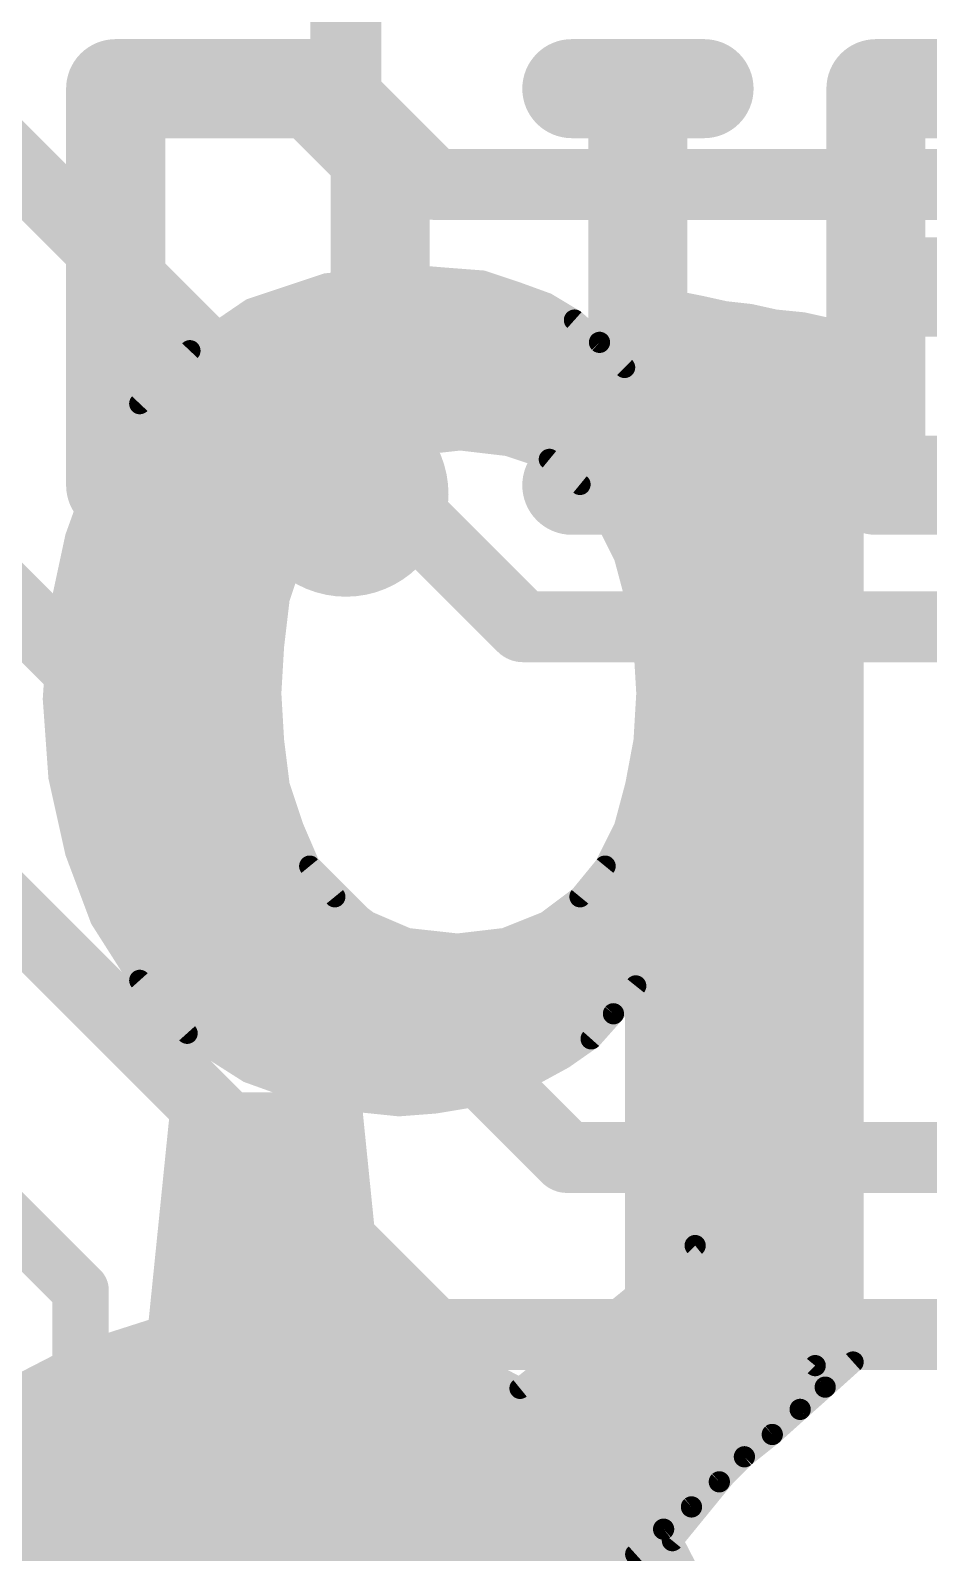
# Model space of a CAD drawing. Extents: x -11.6 to 46, y -5.8 to 74.7.
# Drawn here: x 24.27 to 27.49, y 44.3 to 49.77 of the extents above; entities that cross this region are included whole.
import ezdxf

# ---------------------------------------------------------------- set-up
doc = ezdxf.new("R2010")
doc.units = 0
for name, color, linetype in [('1', 12, 'CONTINUOUS'), ('16', 132, 'CONTINUOUS'), ('18', 110, 'CONTINUOUS'), ('21', 41, 'CONTINUOUS'), ('22', 40, 'CONTINUOUS')]:
    doc.layers.add(name, color=color, linetype=linetype)

# ---------------------------------------------------------------- blocks, each defined once
blk = doc.blocks.new('ROUNDV')
at = {"const_width": 0.5}
blk.add_lwpolyline([(0, -0.25, 1), (0, 0.25, 1), (0, -0.25)], format="xyb", dxfattribs=at)

msp = doc.modelspace()

# ---------------------------------------------------------------- linework, layer by layer
at = {"layer": '1'}
for points, const_width in [([(23.1775, 50.3238), (25.4, 48.1013)], 0.254), ([(22.86, 49.0538), (26.1938, 45.72)], 0.254), ([(22.3838, 48.4188), (25.7175, 45.085)], 0.254), ([(24.4475, 45.2438), (22.3838, 47.3075)], 0.2032), ([(26.1938, 45.72), (35.56, 45.72)], 0.254), ([(24.4475, 40.4813), (24.4475, 45.2438)], 0.2032), ([(25.7175, 45.085), (32.385, 45.085)], 0.254)]:
    msp.add_lwpolyline(points, dxfattribs=dict(at, const_width=const_width))
for points, const_width in [([(25.3551, 48.0563, 1), (25.4449, 48.1462)], 0.127), ([(26.1938, 45.7835, 1), (26.1938, 45.6565)], 0.127), ([(26.1488, 45.6751, 1), (26.2387, 45.7649)], 0.127), ([(24.4983, 45.2438, 1), (24.3967, 45.2438)], 0.1016), ([(24.4116, 45.2078, 1), (24.4834, 45.2797)], 0.1016), ([(25.7175, 45.1485, 1), (25.7175, 45.0215)], 0.127), ([(25.6726, 45.0401, 1), (25.7624, 45.1299)], 0.127)]:
    msp.add_lwpolyline(points, format="xyb", dxfattribs=dict(at, const_width=const_width))
at = {"layer": '16', "const_width": 0.254}
for points in [[(25.4, 50.6412), (25.4, 49.53)], [(25.4, 49.53), (25.7175, 49.2125)], [(25.7175, 49.2125), (28.7338, 49.2125)], [(25.4, 48.1013), (25.5587, 48.1013)], [(25.5587, 48.1013), (26.035, 47.625)], [(26.035, 47.625), (36.195, 47.625)]]:
    msp.add_lwpolyline(points, dxfattribs=at)
at = {"layer": '16', "const_width": 0.127}
for points in [[(25.4449, 49.5749, 1), (25.3551, 49.4851)], [(25.3365, 49.53, 1), (25.4635, 49.53)], [(25.7175, 49.276, 1), (25.7175, 49.149)], [(25.6726, 49.1676, 1), (25.7624, 49.2574)], [(25.4, 48.1647, 1), (25.4, 48.0378)], [(25.6037, 48.1462, 1), (25.5138, 48.0563)], [(25.5587, 48.0378, 1), (25.5587, 48.1647)], [(26.035, 47.6885, 1), (26.035, 47.5615)], [(25.9901, 47.5801, 1), (26.0799, 47.6699)]]:
    msp.add_lwpolyline(points, format="xyb", dxfattribs=at)
at = {"layer": '21'}
for points, const_width in [([(24.5737, 49.5566), (24.5737, 48.133)], 0.3556), ([(25.2855, 49.5566), (24.5737, 49.5566)], 0.3556), ([(25.5228, 49.3193), (25.2855, 49.5566)], 0.3556), ([(26.2109, 49.5566), (26.6854, 49.5566)], 0.3556), ([(26.4482, 48.133), (26.4482, 49.5566)], 0.3556), ([(28.2514, 49.5566), (27.3023, 49.5566)], 0.3556), ([(27.3023, 49.5566), (27.3023, 48.133)], 0.3556), ([(25.5228, 48.3703), (25.5228, 49.3193)], 0.3556), ([(27.3023, 48.8448), (27.7769, 48.8448)], 0.3556), ([(25.2855, 48.133), (25.5228, 48.3703)], 0.3556), ([(24.5737, 48.133), (25.2855, 48.133)], 0.3556), ([(26.2109, 48.133), (26.6854, 48.133)], 0.3556), ([(27.3023, 48.133), (28.2514, 48.133)], 0.3556), ([(24.8096, 45.9154), (24.7277, 45.1087)], 0.0762), ([(25.419, 45.9154), (24.8096, 45.9154)], 0.0762), ([(25.5008, 45.1087), (25.419, 45.9154)], 0.0762), ([(24.8052, 45.8724), (25.4233, 45.8724)], 0.0762), ([(24.7975, 45.7962), (25.4311, 45.7962)], 0.0762), ([(24.7897, 45.72), (25.4388, 45.72)], 0.0762), ([(24.782, 45.6438), (25.4465, 45.6438)], 0.0762), ([(24.7742, 45.5676), (25.4543, 45.5676)], 0.0762), ([(24.7665, 45.4914), (25.462, 45.4914)], 0.0762), ([(24.7588, 45.4152), (25.4697, 45.4152)], 0.0762), ([(26.6535, 45.404), (26.0251, 44.8916)], 0.0762), ([(27.0843, 44.9732), (26.6535, 45.404)], 0.0762), ([(24.751, 45.339), (25.4775, 45.339)], 0.0762), ([(26.5737, 45.339), (26.7185, 45.339)], 0.0762), ([(24.7433, 45.2628), (25.4852, 45.2628)], 0.0762), ([(26.4803, 45.2628), (26.7947, 45.2628)], 0.0762), ([(24.7356, 45.1866), (25.4929, 45.1866)], 0.0762), ([(26.3868, 45.1866), (26.8709, 45.1866)], 0.0762), ([(24.7277, 45.1087), (24.4565, 45.0219)], 0.0762), ([(24.7278, 45.1104), (25.5007, 45.1104)], 0.0762), ([(25.772, 45.0219), (25.5008, 45.1087)], 0.0762), ([(26.2934, 45.1104), (26.9471, 45.1104)], 0.0762), ([(24.4565, 45.0219), (24.2035, 44.8916)], 0.0762), ([(24.4949, 45.0342), (25.7336, 45.0342)], 0.0762), ([(26.0251, 44.8916), (25.772, 45.0219)], 0.0762), ([(26.1999, 45.0342), (27.0233, 45.0342)], 0.0762), ([(24.3324, 44.958), (25.8961, 44.958)], 0.0762), ([(26.1065, 44.958), (27.0719, 44.958)], 0.0762), ([(26.5719, 44.3448), (27.0843, 44.9732)], 0.0762), ([(23.2188, 44.8818), (27.0097, 44.8818)], 0.0762), ([(23.2809, 44.8056), (26.9476, 44.8056)], 0.0762), ([(23.343, 44.7294), (26.8855, 44.7294)], 0.0762), ([(23.4052, 44.6532), (26.8233, 44.6532)], 0.0762), ([(23.4673, 44.577), (26.7612, 44.577)], 0.0762), ([(23.5294, 44.5008), (26.699, 44.5008)], 0.0762), ([(23.5916, 44.4246), (26.6369, 44.4246)], 0.0762), ([(23.6537, 44.3484), (26.5748, 44.3484)], 0.0762), ([(26.7022, 44.0917), (26.5719, 44.3448)], 0.0762), ([(23.6193, 44.2722), (26.6092, 44.2722)], 0.0762)]:
    msp.add_lwpolyline(points, dxfattribs=dict(at, const_width=const_width))
for points, const_width in [([(24.6626, 49.5566, 1), (24.4848, 49.5566)], 0.1778), ([(24.5737, 49.6455, 1), (24.5737, 49.4677)], 0.1778), ([(25.3484, 49.6195, 1), (25.2227, 49.4938)], 0.1778), ([(25.2855, 49.4677, 1), (25.2855, 49.6455)], 0.1778), ([(26.2109, 49.6455, 1), (26.2109, 49.4677)], 0.1778), ([(26.5371, 49.5566, 1), (26.3593, 49.5566)], 0.1778), ([(26.6854, 49.4677, 1), (26.6854, 49.6455)], 0.1778), ([(27.3023, 49.6455, 1), (27.3023, 49.4677)], 0.1778), ([(27.3912, 49.5566, 1), (27.2134, 49.5566)], 0.1778), ([(25.6117, 49.3193, 1), (25.4339, 49.3193)], 0.1778), ([(25.4599, 49.2565, 1), (25.5857, 49.3822)], 0.1778), ([(27.3023, 48.9337, 1), (27.3023, 48.7559)], 0.1778), ([(25.5857, 48.3074, 1), (25.4599, 48.4331)], 0.1778), ([(25.4339, 48.3703, 1), (25.6117, 48.3703)], 0.1778), ([(24.5737, 48.2219, 1), (24.5737, 48.0441)], 0.1778), ([(25.2855, 48.0441, 1), (25.2855, 48.2219)], 0.1778), ([(26.2109, 48.2219, 1), (26.2109, 48.0441)], 0.1778), ([(26.6854, 48.0441, 1), (26.6854, 48.2219)], 0.1778), ([(27.3023, 48.2219, 1), (27.3023, 48.0441)], 0.1778), ([(25.2227, 48.1959, 1), (25.3484, 48.0701)], 0.1778), ([(24.4848, 48.133, 1), (24.6626, 48.133)], 0.1778), ([(26.3593, 48.133, 1), (26.5371, 48.133)], 0.1778), ([(27.2134, 48.133, 1), (27.3912, 48.133)], 0.1778), ([(24.8096, 45.9345, 1), (24.8096, 45.8964)], 0.0381), ([(24.8285, 45.9135, 1), (24.7906, 45.9173)], 0.0381), ([(25.4379, 45.9173, 1), (25.4, 45.9135)], 0.0381), ([(25.419, 45.8964, 1), (25.419, 45.9345)], 0.0381), ([(24.8052, 45.8914, 1), (24.8052, 45.8533)], 0.0381), ([(25.4233, 45.8533, 1), (25.4233, 45.8914)], 0.0381), ([(24.7975, 45.8152, 1), (24.7975, 45.7771)], 0.0381), ([(25.4311, 45.7771, 1), (25.4311, 45.8152)], 0.0381), ([(24.7897, 45.739, 1), (24.7897, 45.7009)], 0.0381), ([(25.4388, 45.7009, 1), (25.4388, 45.739)], 0.0381), ([(24.782, 45.6628, 1), (24.782, 45.6247)], 0.0381), ([(25.4465, 45.6247, 1), (25.4465, 45.6628)], 0.0381), ([(24.7742, 45.5866, 1), (24.7742, 45.5485)], 0.0381), ([(25.4543, 45.5485, 1), (25.4543, 45.5866)], 0.0381), ([(24.7665, 45.5104, 1), (24.7665, 45.4723)], 0.0381), ([(25.462, 45.4723, 1), (25.462, 45.5104)], 0.0381), ([(24.7588, 45.4342, 1), (24.7588, 45.3961)], 0.0381), ([(25.4697, 45.3961, 1), (25.4697, 45.4342)], 0.0381), ([(26.6669, 45.4175, 1), (26.64, 45.3905)], 0.0381), ([(26.6655, 45.3892, 1), (26.6414, 45.4188)], 0.0381), ([(24.751, 45.358, 1), (24.751, 45.3199)], 0.0381), ([(25.4775, 45.3199, 1), (25.4775, 45.358)], 0.0381), ([(26.5737, 45.358, 1), (26.5737, 45.3199)], 0.0381), ([(26.7185, 45.3199, 1), (26.7185, 45.358)], 0.0381), ([(24.7433, 45.2819, 1), (24.7433, 45.2438)], 0.0381), ([(25.4852, 45.2438, 1), (25.4852, 45.2819)], 0.0381), ([(26.4803, 45.2819, 1), (26.4803, 45.2438)], 0.0381), ([(26.7947, 45.2438, 1), (26.7947, 45.2819)], 0.0381), ([(24.7356, 45.2057, 1), (24.7356, 45.1676)], 0.0381), ([(25.4929, 45.1676, 1), (25.4929, 45.2057)], 0.0381), ([(26.3868, 45.2057, 1), (26.3868, 45.1676)], 0.0381), ([(26.8709, 45.1676, 1), (26.8709, 45.2057)], 0.0381), ([(24.7087, 45.1106, 1), (24.7466, 45.1068)], 0.0381), ([(24.7278, 45.1295, 1), (24.7278, 45.0914)], 0.0381), ([(24.7335, 45.0906, 1), (24.7218, 45.1268)], 0.0381), ([(25.5067, 45.1268, 1), (25.495, 45.0906)], 0.0381), ([(25.4819, 45.1068, 1), (25.5198, 45.1106)], 0.0381), ([(25.5007, 45.0914, 1), (25.5007, 45.1295)], 0.0381), ([(26.2934, 45.1295, 1), (26.2934, 45.0914)], 0.0381), ([(26.9471, 45.0914, 1), (26.9471, 45.1295)], 0.0381), ([(24.4507, 45.0401, 1), (24.4623, 45.0038)], 0.0381), ([(24.4652, 45.005, 1), (24.4478, 45.0389)], 0.0381), ([(24.4949, 45.0533, 1), (24.4949, 45.0152)], 0.0381), ([(25.7336, 45.0152, 1), (25.7336, 45.0533)], 0.0381), ([(25.7807, 45.0389, 1), (25.7633, 45.005)], 0.0381), ([(25.7662, 45.0038, 1), (25.7778, 45.0401)], 0.0381), ([(26.1999, 45.0533, 1), (26.1999, 45.0152)], 0.0381), ([(27.0233, 45.0152, 1), (27.0233, 45.0533)], 0.0381), ([(24.3324, 44.9771, 1), (24.3324, 44.939)], 0.0381), ([(25.8961, 44.939, 1), (25.8961, 44.9771)], 0.0381), ([(26.1065, 44.9771, 1), (26.1065, 44.939)], 0.0381), ([(27.099, 44.9612, 1), (27.0695, 44.9852)], 0.0381), ([(27.0708, 44.9597, 1), (27.0977, 44.9867)], 0.0381), ([(27.0719, 44.939, 1), (27.0719, 44.9771)], 0.0381), ([(26.013, 44.9064, 1), (26.0371, 44.8768)], 0.0381), ([(26.0163, 44.8747, 1), (26.0338, 44.9085)], 0.0381), ([(27.0097, 44.8628, 1), (27.0097, 44.9009)], 0.0381), ([(26.9476, 44.7866, 1), (26.9476, 44.8247)], 0.0381), ([(26.8855, 44.7104, 1), (26.8855, 44.7485)], 0.0381), ([(26.8233, 44.6342, 1), (26.8233, 44.6723)], 0.0381), ([(26.7612, 44.558, 1), (26.7612, 44.5961)], 0.0381), ([(26.699, 44.4818, 1), (26.699, 44.5199)], 0.0381), ([(26.6369, 44.4056, 1), (26.6369, 44.4437)], 0.0381), ([(26.5888, 44.3535, 1), (26.5549, 44.3361)], 0.0381), ([(26.5571, 44.3568, 1), (26.5866, 44.3328)], 0.0381), ([(26.5748, 44.3294, 1), (26.5748, 44.3675)], 0.0381), ([(26.6092, 44.2532, 1), (26.6092, 44.2913)], 0.0381)]:
    msp.add_lwpolyline(points, format="xyb", dxfattribs=dict(at, const_width=const_width))
at = {"layer": '22', "const_width": 0.0762}
for points in [[(25.6403, 48.886), (25.3302, 48.856)], [(25.7603, 48.876), (25.6403, 48.886)], [(25.8903, 48.866), (25.7603, 48.876)], [(26.0103, 48.826), (25.8903, 48.866)], [(25.3302, 48.856), (25.0602, 48.766)], [(25.2949, 48.8442), (25.9557, 48.8442)], [(26.1203, 48.786), (26.0103, 48.826)], [(26.5703, 48.796), (26.4803, 48.806)], [(26.4803, 48.806), (26.4803, 48.446)], [(25.0602, 48.766), (24.8403, 48.616)], [(25.0663, 48.768), (26.1502, 48.768)], [(26.2203, 48.726), (26.1203, 48.786)], [(26.4803, 48.768), (26.7063, 48.768)], [(26.6703, 48.776), (26.5703, 48.796)], [(26.7603, 48.756), (26.6703, 48.776)], [(26.8503, 48.746), (26.7603, 48.756)], [(26.3102, 48.646), (26.2203, 48.726)], [(26.9403, 48.726), (26.8503, 48.746)], [(27.0403, 48.716), (26.9403, 48.726)], [(27.1303, 48.696), (27.0403, 48.716)], [(27.2203, 48.676), (27.1303, 48.696)], [(24.9514, 48.6918), (26.2587, 48.6918)], [(26.4002, 48.556), (26.3102, 48.646)], [(26.4803, 48.6918), (27.1492, 48.6918)], [(27.2203, 44.986), (27.2203, 48.676)], [(24.8403, 48.616), (24.6603, 48.426)], [(24.8399, 48.6156), (26.3407, 48.6156)], [(26.4803, 48.6156), (27.2203, 48.6156)], [(24.7677, 48.5394), (26.4123, 48.5394)], [(26.4803, 48.446), (26.4002, 48.556)], [(26.4803, 48.5394), (27.2203, 48.5394)], [(24.6603, 48.426), (24.5203, 48.196)], [(24.6955, 48.4632), (26.4677, 48.4632)], [(26.4803, 48.4632), (27.2203, 48.4632)], [(24.6365, 48.387), (27.2203, 48.387)], [(24.5901, 48.3108), (27.2203, 48.3108)], [(25.4902, 48.226), (25.6303, 48.276)], [(25.6303, 48.276), (25.8102, 48.296)], [(25.8102, 48.296), (25.9803, 48.276)], [(25.9803, 48.276), (26.1303, 48.226)], [(24.5437, 48.2346), (25.5143, 48.2346)], [(25.3703, 48.136), (25.4902, 48.226)], [(26.1044, 48.2346), (27.2203, 48.2346)], [(26.1303, 48.226), (26.2402, 48.136)], [(24.5203, 48.196), (24.4303, 47.946)], [(24.5067, 48.1584), (25.4001, 48.1584)], [(26.2129, 48.1584), (27.2203, 48.1584)], [(25.2803, 48.016), (25.3703, 48.136)], [(26.2402, 48.136), (26.3302, 48.016)], [(24.4793, 48.0822), (25.3299, 48.0822)], [(26.2806, 48.0822), (27.2203, 48.0822)], [(24.4519, 48.006), (25.2752, 48.006)], [(25.2103, 47.876), (25.2803, 48.016)], [(26.3302, 48.016), (26.4002, 47.876)], [(26.3353, 48.006), (27.2203, 48.006)], [(24.4303, 47.946), (24.3703, 47.666)], [(24.4268, 47.9298), (25.2371, 47.9298)], [(26.3734, 47.9298), (27.2203, 47.9298)], [(24.4105, 47.8536), (25.2028, 47.8536)], [(25.1603, 47.726), (25.2103, 47.876)], [(26.4002, 47.876), (26.4403, 47.726)], [(26.4062, 47.8536), (27.2203, 47.8536)], [(24.3941, 47.7774), (25.1774, 47.7774)], [(26.4265, 47.7774), (27.2203, 47.7774)], [(25.1403, 47.556), (25.1603, 47.726)], [(26.4403, 47.726), (26.4703, 47.556)], [(24.3703, 47.666), (24.3503, 47.366)], [(24.3778, 47.7012), (25.1573, 47.7012)], [(26.4446, 47.7012), (27.2203, 47.7012)], [(24.3675, 47.625), (25.1484, 47.625)], [(26.4581, 47.625), (27.2203, 47.625)], [(24.3624, 47.5488), (25.1398, 47.5488)], [(25.1303, 47.386), (25.1403, 47.556)], [(26.4703, 47.556), (26.4803, 47.386)], [(26.4707, 47.5488), (27.2203, 47.5488)], [(24.3574, 47.4726), (25.1353, 47.4726)], [(26.4752, 47.4726), (27.2203, 47.4726)], [(25.1303, 47.386), (24.3503, 47.366)], [(24.3503, 47.366), (25.1303, 47.386)], [(24.3523, 47.3964), (25.1309, 47.3964)], [(25.1403, 47.216), (25.1303, 47.386)], [(26.4803, 47.386), (26.4703, 47.216)], [(26.4796, 47.3964), (27.2203, 47.3964)], [(24.3503, 47.366), (24.3703, 47.086)], [(24.3535, 47.3202), (25.1341, 47.3202)], [(26.4764, 47.3202), (27.2203, 47.3202)], [(24.359, 47.244), (25.1386, 47.244)], [(26.4719, 47.244), (27.2203, 47.244)], [(24.3644, 47.1678), (25.1463, 47.1678)], [(25.1603, 47.056), (25.1403, 47.216)], [(26.4703, 47.216), (26.4403, 47.056)], [(26.4612, 47.1678), (27.2203, 47.1678)], [(24.3698, 47.0916), (25.1558, 47.0916)], [(24.3703, 47.086), (24.4303, 46.816)], [(26.4469, 47.0916), (27.2203, 47.0916)], [(24.3859, 47.0154), (25.1738, 47.0154)], [(25.2103, 46.906), (25.1603, 47.056)], [(26.4403, 47.056), (26.4002, 46.906)], [(26.4294, 47.0154), (27.2203, 47.0154)], [(24.4029, 46.9392), (25.1992, 46.9392)], [(24.5203, 46.576), (25.2103, 46.906)], [(25.2103, 46.906), (24.5203, 46.576)], [(25.2703, 46.766), (25.2103, 46.906)], [(26.4002, 46.906), (26.3302, 46.766)], [(26.4091, 46.9392), (27.2203, 46.9392)], [(24.4198, 46.863), (25.1203, 46.863)], [(25.1203, 46.863), (25.2287, 46.863)], [(26.3788, 46.863), (27.2203, 46.863)], [(24.4303, 46.816), (24.5203, 46.576)], [(24.4412, 46.7868), (24.961, 46.7868)], [(24.961, 46.7868), (25.2613, 46.7868)], [(26.3407, 46.7868), (27.2203, 46.7868)], [(25.3603, 46.656), (25.2703, 46.766)], [(26.3302, 46.766), (26.2402, 46.656)], [(24.4698, 46.7106), (24.8017, 46.7106)], [(24.8017, 46.7106), (25.3156, 46.7106)], [(26.2849, 46.7106), (27.2203, 46.7106)], [(24.4984, 46.6344), (24.6424, 46.6344)], [(24.6424, 46.6344), (25.3891, 46.6344)], [(25.4803, 46.566), (25.3603, 46.656)], [(26.2402, 46.656), (26.1203, 46.566)], [(26.2115, 46.6344), (27.2203, 46.6344)], [(24.5203, 46.576), (24.6603, 46.356)], [(25.6203, 46.506), (25.4803, 46.566)], [(26.1203, 46.566), (25.9703, 46.506)], [(24.5316, 46.5582), (25.4985, 46.5582)], [(26.1008, 46.5582), (27.2203, 46.5582)], [(24.5801, 46.482), (27.2203, 46.482)], [(25.8003, 46.486), (25.6203, 46.506)], [(25.9703, 46.506), (25.8003, 46.486)], [(24.6286, 46.4058), (27.2203, 46.4058)], [(24.6603, 46.356), (24.8302, 46.166)], [(24.6839, 46.3296), (26.4351, 46.3296)], [(26.3603, 46.236), (26.4403, 46.336)], [(26.4403, 46.336), (26.4403, 44.296)], [(26.4403, 46.3296), (27.2203, 46.3296)], [(24.7521, 46.2534), (26.3742, 46.2534)], [(26.4403, 46.2534), (27.2203, 46.2534)], [(26.2803, 46.146), (26.3603, 46.236)], [(24.8202, 46.1772), (26.308, 46.1772)], [(24.8302, 46.166), (25.0503, 46.026)], [(26.1803, 46.076), (26.2803, 46.146)], [(26.4403, 46.1772), (27.2203, 46.1772)], [(24.9324, 46.101), (26.216, 46.101)], [(26.0703, 46.016), (26.1803, 46.076)], [(26.4403, 46.101), (27.2203, 46.101)], [(25.0503, 46.026), (25.3003, 45.936)], [(25.0536, 46.0248), (26.0864, 46.0248)], [(26.4403, 46.0248), (27.2203, 46.0248)], [(25.8403, 45.936), (25.9603, 45.966)], [(25.9603, 45.966), (26.0703, 46.016)], [(25.2653, 45.9486), (25.8907, 45.9486)], [(25.3003, 45.936), (25.5903, 45.906)], [(25.5903, 45.906), (25.7203, 45.916)], [(25.7203, 45.916), (25.8403, 45.936)], [(26.4403, 45.9486), (27.2203, 45.9486)], [(26.4403, 45.8724), (27.2203, 45.8724)], [(26.4403, 45.7962), (27.2203, 45.7962)], [(26.4403, 45.72), (27.2203, 45.72)], [(26.4403, 45.6438), (27.2203, 45.6438)], [(26.4403, 45.5676), (27.2203, 45.5676)], [(26.4403, 45.4914), (27.2203, 45.4914)], [(26.4403, 45.4152), (27.2203, 45.4152)], [(26.4403, 45.339), (27.2203, 45.339)], [(26.4403, 45.2628), (27.2203, 45.2628)], [(26.4403, 45.1866), (27.2203, 45.1866)], [(26.4403, 45.1104), (27.2203, 45.1104)], [(26.4403, 45.0342), (27.2203, 45.0342)], [(27.1203, 44.896), (27.2203, 44.986)], [(26.4403, 44.958), (27.1891, 44.958)], [(26.4403, 44.8818), (27.1043, 44.8818)], [(27.0303, 44.816), (27.1203, 44.896)], [(26.4403, 44.8056), (27.0187, 44.8056)], [(26.9303, 44.726), (27.0303, 44.816)], [(26.4403, 44.7294), (26.934, 44.7294)], [(26.8303, 44.646), (26.9303, 44.726)], [(26.4403, 44.6532), (26.8392, 44.6532)], [(26.7402, 44.556), (26.8303, 44.646)], [(26.4403, 44.577), (26.7613, 44.577)], [(26.6403, 44.466), (26.7402, 44.556)], [(26.4403, 44.5008), (26.6789, 44.5008)], [(26.5403, 44.386), (26.6403, 44.466)], [(26.4403, 44.4246), (26.5885, 44.4246)], [(26.4403, 44.296), (26.5403, 44.386)], [(26.4403, 44.3484), (26.4985, 44.3484)]]:
    msp.add_lwpolyline(points, dxfattribs=at)
at = {"layer": '22', "const_width": 0.0381}
for points in [[(25.6418, 48.905, 1), (25.6387, 48.867)], [(25.6421, 48.867, 1), (25.6384, 48.905)], [(25.7617, 48.895, 1), (25.7588, 48.857)], [(25.7587, 48.857, 1), (25.7618, 48.895)], [(25.8963, 48.8841, 1), (25.8842, 48.8479)], [(25.8888, 48.847, 1), (25.8917, 48.885)], [(25.2949, 48.8633, 1), (25.2949, 48.8252)], [(25.3284, 48.875, 1), (25.3321, 48.837)], [(25.3363, 48.8379, 1), (25.3242, 48.8741)], [(25.9557, 48.8252, 1), (25.9557, 48.8633)], [(26.0168, 48.8439, 1), (26.0037, 48.8081)], [(26.0042, 48.8079, 1), (26.0163, 48.8441)], [(26.4824, 48.8249, 1), (26.4781, 48.7871)], [(26.4993, 48.806, 1), (26.4612, 48.806)], [(25.0542, 48.7841, 1), (25.0663, 48.7479)], [(25.0663, 48.7871, 1), (25.0663, 48.749)], [(25.071, 48.7503, 1), (25.0495, 48.7817)], [(26.1301, 48.8023, 1), (26.1104, 48.7697)], [(26.1137, 48.7681, 1), (26.1268, 48.8039)], [(26.1502, 48.749, 1), (26.1502, 48.7871)], [(26.4803, 48.7871, 1), (26.4803, 48.749)], [(26.574, 48.8147, 1), (26.5665, 48.7773)], [(26.5681, 48.7771, 1), (26.5724, 48.8149)], [(26.6744, 48.7946, 1), (26.6661, 48.7574)], [(26.6665, 48.7573, 1), (26.674, 48.7947)], [(26.7063, 48.749, 1), (26.7063, 48.7871)], [(26.7624, 48.7749, 1), (26.7581, 48.7371)], [(26.7561, 48.7374, 1), (26.7644, 48.7746)], [(26.2329, 48.7402, 1), (26.2076, 48.7118)], [(26.2104, 48.7097, 1), (26.2301, 48.7423)], [(26.8544, 48.7646, 1), (26.8461, 48.7274)], [(26.8481, 48.7271, 1), (26.8524, 48.7649)], [(26.9421, 48.745, 1), (26.9384, 48.707)], [(26.9361, 48.7074, 1), (26.9444, 48.7446)], [(27.0444, 48.7346, 1), (27.0361, 48.6974)], [(27.0384, 48.697, 1), (27.0421, 48.735)], [(27.1344, 48.7146, 1), (27.1261, 48.6774)], [(24.9514, 48.7109, 1), (24.9514, 48.6728)], [(26.2587, 48.6728, 1), (26.2587, 48.7109)], [(26.3237, 48.6595, 1), (26.2968, 48.6325)], [(26.2976, 48.6318, 1), (26.3229, 48.6602)], [(26.4803, 48.7109, 1), (26.4803, 48.6728)], [(27.1261, 48.6774, 1), (27.1344, 48.7146)], [(27.1492, 48.6728, 1), (27.1492, 48.7109)], [(27.2393, 48.676, 1), (27.2012, 48.676)], [(27.2161, 48.6574, 1), (27.2244, 48.6946)], [(24.8399, 48.6347, 1), (24.8399, 48.5966)], [(24.8295, 48.6317, 1), (24.851, 48.6003)], [(24.8541, 48.6029, 1), (24.8264, 48.6291)], [(26.3407, 48.5966, 1), (26.3407, 48.6347)], [(26.4803, 48.6347, 1), (26.4803, 48.5966)], [(27.2203, 48.5966, 1), (27.2203, 48.6347)], [(24.7677, 48.5585, 1), (24.7677, 48.5204)], [(26.4157, 48.5672, 1), (26.3848, 48.5448)], [(26.3868, 48.5425, 1), (26.4137, 48.5695)], [(26.4123, 48.5204, 1), (26.4123, 48.5585)], [(26.4803, 48.5585, 1), (26.4803, 48.5204)], [(27.2203, 48.5204, 1), (27.2203, 48.5585)], [(24.6765, 48.4161, 1), (24.644, 48.4359)], [(24.6955, 48.4823, 1), (24.6955, 48.4442)], [(26.4803, 48.4823, 1), (26.4803, 48.4442)], [(26.4612, 48.446, 1), (26.4993, 48.446)], [(26.4648, 48.4348, 1), (26.4957, 48.4572)], [(26.4677, 48.4442, 1), (26.4677, 48.4823)], [(27.2203, 48.4442, 1), (27.2203, 48.4823)], [(24.6365, 48.4061, 1), (24.6365, 48.368)], [(24.6464, 48.4391, 1), (24.6741, 48.4129)], [(27.2203, 48.368, 1), (27.2203, 48.4061)], [(24.5901, 48.3299, 1), (24.5901, 48.2918)], [(25.6281, 48.2949, 1), (25.6324, 48.2571)], [(25.6367, 48.2581, 1), (25.6238, 48.2939)], [(25.8125, 48.3149, 1), (25.808, 48.2771)], [(25.8124, 48.2771, 1), (25.8081, 48.3149)], [(25.9863, 48.2941, 1), (25.9742, 48.2579)], [(25.978, 48.2571, 1), (25.9825, 48.2949)], [(27.2203, 48.2918, 1), (27.2203, 48.3299)], [(24.5437, 48.2537, 1), (24.5437, 48.2156)], [(25.4838, 48.2439, 1), (25.4967, 48.2081)], [(25.5017, 48.2108, 1), (25.4788, 48.2412)], [(25.5143, 48.2156, 1), (25.5143, 48.2537)], [(26.1044, 48.2537, 1), (26.1044, 48.2156)], [(26.1423, 48.2407, 1), (26.1182, 48.2113)], [(26.1242, 48.2079, 1), (26.1363, 48.2441)], [(27.2203, 48.2156, 1), (27.2203, 48.2537)], [(24.5067, 48.1775, 1), (24.5067, 48.1394)], [(24.504, 48.2059, 1), (24.5365, 48.1861)], [(24.5382, 48.1895, 1), (24.5023, 48.2025)], [(25.4001, 48.1394, 1), (25.4001, 48.1775)], [(26.2129, 48.1775, 1), (26.2129, 48.1394)], [(27.2203, 48.1394, 1), (27.2203, 48.1775)], [(25.3588, 48.1512, 1), (25.3817, 48.1208)], [(25.3855, 48.1246, 1), (25.355, 48.1474)], [(26.2555, 48.1474, 1), (26.225, 48.1246)], [(26.2282, 48.1213, 1), (26.2523, 48.1507)], [(24.4793, 48.1013, 1), (24.4793, 48.0632)], [(25.3299, 48.0632, 1), (25.3299, 48.1013)], [(26.2806, 48.1013, 1), (26.2806, 48.0632)], [(27.2203, 48.0632, 1), (27.2203, 48.1013)], [(24.4519, 48.0251, 1), (24.4519, 47.987)], [(25.265, 48.0274, 1), (25.2955, 48.0046)], [(25.2973, 48.0075, 1), (25.2632, 48.0245)], [(25.2752, 47.987, 1), (25.2752, 48.0251)], [(26.3473, 48.0245, 1), (26.3132, 48.0075)], [(26.315, 48.0046, 1), (26.3455, 48.0274)], [(26.3353, 48.0251, 1), (26.3353, 47.987)], [(27.2203, 47.987, 1), (27.2203, 48.0251)], [(24.4123, 47.9525, 1), (24.4482, 47.9395)], [(24.4489, 47.942, 1), (24.4116, 47.95)], [(24.4268, 47.9489, 1), (24.4268, 47.9108)], [(25.2371, 47.9108, 1), (25.2371, 47.9489)], [(26.3734, 47.9489, 1), (26.3734, 47.9108)], [(27.2203, 47.9108, 1), (27.2203, 47.9489)], [(24.4105, 47.8727, 1), (24.4105, 47.8346)], [(25.1932, 47.8845, 1), (25.2273, 47.8675)], [(25.2283, 47.87, 1), (25.1922, 47.882)], [(25.2028, 47.8346, 1), (25.2028, 47.8727)], [(26.4187, 47.8809, 1), (26.3818, 47.8711)], [(26.3832, 47.8675, 1), (26.4173, 47.8845)], [(26.4062, 47.8727, 1), (26.4062, 47.8346)], [(27.2203, 47.8346, 1), (27.2203, 47.8727)], [(24.3941, 47.7965, 1), (24.3941, 47.7584)], [(25.1774, 47.7584, 1), (25.1774, 47.7965)], [(26.4265, 47.7965, 1), (26.4265, 47.7584)], [(27.2203, 47.7584, 1), (27.2203, 47.7965)], [(25.1422, 47.732, 1), (25.1783, 47.72)], [(25.1792, 47.7238, 1), (25.1413, 47.7282)], [(26.459, 47.7293, 1), (26.4215, 47.7227)], [(24.3893, 47.6647, 1), (24.3512, 47.6673)], [(24.3778, 47.7203, 1), (24.3778, 47.6822)], [(25.1573, 47.6822, 1), (25.1573, 47.7203)], [(26.4218, 47.7211, 1), (26.4587, 47.7309)], [(26.4446, 47.7203, 1), (26.4446, 47.6822)], [(27.2203, 47.6822, 1), (27.2203, 47.7203)], [(24.3675, 47.6441, 1), (24.3675, 47.6059)], [(24.3516, 47.67, 1), (24.3889, 47.662)], [(25.1484, 47.6059, 1), (25.1484, 47.6441)], [(26.4581, 47.6441, 1), (26.4581, 47.6059)], [(27.2203, 47.6059, 1), (27.2203, 47.6441)], [(24.3624, 47.5678, 1), (24.3624, 47.5297)], [(25.1593, 47.5549, 1), (25.1212, 47.5571)], [(25.1398, 47.5297, 1), (25.1398, 47.5678)], [(26.4893, 47.5571, 1), (26.4512, 47.5549)], [(26.4707, 47.5678, 1), (26.4707, 47.5297)], [(27.2203, 47.5297, 1), (27.2203, 47.5678)], [(25.1213, 47.5582, 1), (25.1592, 47.5538)], [(26.4515, 47.5527, 1), (26.489, 47.5593)], [(24.3574, 47.4916, 1), (24.3574, 47.4535)], [(25.1353, 47.4535, 1), (25.1353, 47.4916)], [(26.4752, 47.4916, 1), (26.4752, 47.4535)], [(27.2203, 47.4535, 1), (27.2203, 47.4916)], [(24.3523, 47.4154, 1), (24.3523, 47.3773)], [(25.1493, 47.3871, 1), (25.1112, 47.3849)], [(25.1307, 47.367, 1), (25.1298, 47.405)], [(25.1307, 47.367, 1), (25.1298, 47.405)], [(25.1309, 47.3773, 1), (25.1309, 47.4154)], [(26.4796, 47.4154, 1), (26.4796, 47.3773)], [(26.4993, 47.3849, 1), (26.4612, 47.3871)], [(27.2203, 47.3773, 1), (27.2203, 47.4154)], [(24.3693, 47.3674, 1), (24.3312, 47.3646)], [(24.3312, 47.3673, 1), (24.3693, 47.3647)], [(24.3498, 47.385, 1), (24.3507, 47.347)], [(24.3498, 47.385, 1), (24.3507, 47.347)], [(25.1112, 47.3871, 1), (25.1493, 47.3849)], [(26.4612, 47.3849, 1), (26.4993, 47.3871)], [(24.3535, 47.3392, 1), (24.3535, 47.3011)], [(25.1341, 47.3011, 1), (25.1341, 47.3392)], [(26.4764, 47.3392, 1), (26.4764, 47.3011)], [(27.2203, 47.3011, 1), (27.2203, 47.3392)], [(24.359, 47.263, 1), (24.359, 47.2249)], [(25.1386, 47.2249, 1), (25.1386, 47.263)], [(26.4719, 47.263, 1), (26.4719, 47.2249)], [(27.2203, 47.2249, 1), (27.2203, 47.263)], [(24.3644, 47.1868, 1), (24.3644, 47.1487)], [(25.1592, 47.2184, 1), (25.1213, 47.2136)], [(25.1212, 47.2149, 1), (25.1593, 47.2171)], [(25.1463, 47.1487, 1), (25.1463, 47.1868)], [(26.4612, 47.1868, 1), (26.4612, 47.1487)], [(26.4512, 47.2171, 1), (26.4893, 47.2149)], [(26.489, 47.2125, 1), (26.4515, 47.2195)], [(27.2203, 47.1487, 1), (27.2203, 47.1868)], [(24.3698, 47.1106, 1), (24.3698, 47.0725)], [(24.3512, 47.0846, 1), (24.3893, 47.0874)], [(24.3888, 47.0901, 1), (24.3517, 47.0819)], [(25.1558, 47.0725, 1), (25.1558, 47.1106)], [(26.4469, 47.1106, 1), (26.4469, 47.0725)], [(27.2203, 47.0725, 1), (27.2203, 47.1106)], [(24.3859, 47.0344, 1), (24.3859, 46.9963)], [(25.1783, 47.062, 1), (25.1422, 47.05)], [(25.1413, 47.0536, 1), (25.1792, 47.0584)], [(25.1738, 46.9963, 1), (25.1738, 47.0344)], [(26.4294, 47.0344, 1), (26.4294, 46.9963)], [(26.4215, 47.0595, 1), (26.459, 47.0525)], [(26.4587, 47.0511, 1), (26.4218, 47.0609)], [(27.2203, 46.9963, 1), (27.2203, 47.0344)], [(24.4029, 46.9582, 1), (24.4029, 46.9201)], [(25.2278, 46.9135, 1), (25.1927, 46.8985)], [(25.1922, 46.9, 1), (25.2283, 46.912)], [(25.1992, 46.9201, 1), (25.1992, 46.9582)], [(25.2185, 46.8888, 1), (25.202, 46.9232)], [(25.2185, 46.8888, 1), (25.202, 46.9232)], [(26.4173, 46.8975, 1), (26.3832, 46.9145)], [(26.4091, 46.9582, 1), (26.4091, 46.9201)], [(27.2203, 46.9201, 1), (27.2203, 46.9582)], [(24.4198, 46.882, 1), (24.4198, 46.8439)], [(25.1203, 46.882, 1), (25.1203, 46.8439)], [(25.1203, 46.8439, 1), (25.1203, 46.882)], [(25.2287, 46.8439, 1), (25.2287, 46.882)], [(26.3788, 46.882, 1), (26.3788, 46.8439)], [(26.3818, 46.9109, 1), (26.4187, 46.9011)], [(27.2203, 46.8439, 1), (27.2203, 46.882)], [(24.4481, 46.8227, 1), (24.4124, 46.8093)], [(24.4117, 46.8119, 1), (24.4488, 46.8201)], [(24.4412, 46.8058, 1), (24.4412, 46.7677)], [(24.961, 46.8058, 1), (24.961, 46.7677)], [(24.961, 46.7677, 1), (24.961, 46.8058)], [(25.2613, 46.7677, 1), (25.2613, 46.8058)], [(26.3407, 46.8058, 1), (26.3407, 46.7677)], [(27.2203, 46.7677, 1), (27.2203, 46.8058)], [(25.285, 46.7781, 1), (25.2555, 46.7539)], [(25.2527, 46.7585, 1), (25.2878, 46.7735)], [(26.3132, 46.7745, 1), (26.3473, 46.7575)], [(26.345, 46.7539, 1), (26.3155, 46.7781)], [(24.4698, 46.7296, 1), (24.4698, 46.6915)], [(24.8017, 46.7296, 1), (24.8017, 46.6915)], [(24.8017, 46.6915, 1), (24.8017, 46.7296)], [(25.3156, 46.6915, 1), (25.3156, 46.7296)], [(26.2849, 46.7296, 1), (26.2849, 46.6915)], [(27.2203, 46.6915, 1), (27.2203, 46.7296)], [(24.4984, 46.6534, 1), (24.4984, 46.6153)], [(24.6424, 46.6534, 1), (24.6424, 46.6153)], [(24.6424, 46.6153, 1), (24.6424, 46.6534)], [(25.3717, 46.6712, 1), (25.3488, 46.6408)], [(25.3455, 46.6439, 1), (25.375, 46.6681)], [(25.3891, 46.6153, 1), (25.3891, 46.6534)], [(26.2115, 46.6534, 1), (26.2115, 46.6153)], [(26.2255, 46.6681, 1), (26.255, 46.6439)], [(26.2517, 46.6408, 1), (26.2288, 46.6712)], [(27.2203, 46.6153, 1), (27.2203, 46.6534)], [(24.512, 46.5932, 1), (24.5285, 46.5588)], [(24.512, 46.5932, 1), (24.5285, 46.5588)], [(24.5363, 46.5862, 1), (24.5042, 46.5658)], [(25.4878, 46.5835, 1), (25.4727, 46.5485)], [(26.1273, 46.5483, 1), (26.1132, 46.5837)], [(24.5024, 46.5693, 1), (24.5381, 46.5827)], [(24.5316, 46.5772, 1), (24.5316, 46.5391)], [(25.4688, 46.5508, 1), (25.4917, 46.5812)], [(25.4985, 46.5391, 1), (25.4985, 46.5772)], [(26.1008, 46.5772, 1), (26.1008, 46.5391)], [(26.1088, 46.5812, 1), (26.1317, 46.5508)], [(27.2203, 46.5391, 1), (27.2203, 46.5772)], [(24.5801, 46.501, 1), (24.5801, 46.4629)], [(25.6224, 46.5249, 1), (25.6181, 46.4871)], [(25.6127, 46.4885, 1), (25.6278, 46.5235)], [(25.798, 46.5049, 1), (25.8025, 46.4671)], [(25.7981, 46.4671, 1), (25.8024, 46.5049)], [(25.9632, 46.5237, 1), (25.9773, 46.4883)], [(25.9725, 46.4871, 1), (25.968, 46.5249)], [(27.2203, 46.4629, 1), (27.2203, 46.501)], [(24.6286, 46.4248, 1), (24.6286, 46.3867)], [(27.2203, 46.3867, 1), (27.2203, 46.4248)], [(24.6744, 46.3687, 1), (24.6461, 46.3433)], [(24.6442, 46.3458, 1), (24.6763, 46.3662)], [(24.6839, 46.3486, 1), (24.6839, 46.3105)], [(26.4593, 46.336, 1), (26.4212, 46.336)], [(26.4403, 46.3486, 1), (26.4403, 46.3105)], [(26.4551, 46.3241, 1), (26.4254, 46.3479)], [(26.4351, 46.3105, 1), (26.4351, 46.3486)], [(27.2203, 46.3105, 1), (27.2203, 46.3486)], [(24.7521, 46.2724, 1), (24.7521, 46.2343)], [(26.3742, 46.2343, 1), (26.3742, 46.2724)], [(26.4403, 46.2724, 1), (26.4403, 46.2343)], [(27.2203, 46.2343, 1), (27.2203, 46.2724)], [(26.3454, 46.2479, 1), (26.3751, 46.2241)], [(26.3745, 46.2233, 1), (26.346, 46.2487)], [(24.8202, 46.1962, 1), (24.8202, 46.1581)], [(24.8405, 46.1821, 1), (24.82, 46.1499)], [(24.8161, 46.1533, 1), (24.8444, 46.1787)], [(26.266, 46.1587, 1), (26.2945, 46.1333)], [(26.2912, 46.1304, 1), (26.2693, 46.1616)], [(26.308, 46.1581, 1), (26.308, 46.1962)], [(26.4403, 46.1962, 1), (26.4403, 46.1581)], [(27.2203, 46.1581, 1), (27.2203, 46.1962)], [(24.9324, 46.12, 1), (24.9324, 46.0819)], [(26.1894, 46.0593, 1), (26.1711, 46.0927)], [(26.216, 46.0819, 1), (26.216, 46.12)], [(26.4403, 46.12, 1), (26.4403, 46.0819)], [(27.2203, 46.0819, 1), (27.2203, 46.12)], [(25.0567, 46.0439, 1), (25.0438, 46.0081)], [(25.0536, 46.0438, 1), (25.0536, 46.0057)], [(25.04, 46.0099, 1), (25.0605, 46.0421)], [(26.0864, 46.0057, 1), (26.0864, 46.0438)], [(26.1693, 46.0916, 1), (26.1912, 46.0604)], [(26.4403, 46.0438, 1), (26.4403, 46.0057)], [(27.2203, 46.0057, 1), (27.2203, 46.0438)], [(25.9524, 45.9833, 1), (25.9681, 45.9487)], [(25.9649, 45.9475, 1), (25.9556, 45.9845)], [(26.0611, 46.0327, 1), (26.0794, 45.9993)], [(26.0781, 45.9987, 1), (26.0624, 46.0333)], [(25.2653, 45.9676, 1), (25.2653, 45.9295)], [(25.3022, 45.9549, 1), (25.2983, 45.9171)], [(25.2938, 45.9181, 1), (25.3067, 45.9539)], [(25.7171, 45.9348, 1), (25.7234, 45.8972)], [(25.7217, 45.897, 1), (25.7188, 45.935)], [(25.8356, 45.9545, 1), (25.8449, 45.9175)], [(25.8434, 45.9172, 1), (25.8371, 45.9548)], [(25.8907, 45.9295, 1), (25.8907, 45.9676)], [(26.4403, 45.9676, 1), (26.4403, 45.9295)], [(27.2203, 45.9295, 1), (27.2203, 45.9676)], [(25.5888, 45.925, 1), (25.5917, 45.887)], [(25.5883, 45.8871, 1), (25.5922, 45.9249)], [(26.4403, 45.8914, 1), (26.4403, 45.8533)], [(27.2203, 45.8533, 1), (27.2203, 45.8914)], [(26.4403, 45.8152, 1), (26.4403, 45.7771)], [(27.2203, 45.7771, 1), (27.2203, 45.8152)], [(26.4403, 45.739, 1), (26.4403, 45.7009)], [(27.2203, 45.7009, 1), (27.2203, 45.739)], [(26.4403, 45.6628, 1), (26.4403, 45.6247)], [(27.2203, 45.6247, 1), (27.2203, 45.6628)], [(26.4403, 45.5866, 1), (26.4403, 45.5485)], [(27.2203, 45.5485, 1), (27.2203, 45.5866)], [(26.4403, 45.5104, 1), (26.4403, 45.4723)], [(27.2203, 45.4723, 1), (27.2203, 45.5104)], [(26.4403, 45.4342, 1), (26.4403, 45.3961)], [(27.2203, 45.3961, 1), (27.2203, 45.4342)], [(26.4403, 45.358, 1), (26.4403, 45.3199)], [(27.2203, 45.3199, 1), (27.2203, 45.358)], [(26.4403, 45.2819, 1), (26.4403, 45.2438)], [(27.2203, 45.2438, 1), (27.2203, 45.2819)], [(26.4403, 45.2057, 1), (26.4403, 45.1676)], [(27.2203, 45.1676, 1), (27.2203, 45.2057)], [(26.4403, 45.1295, 1), (26.4403, 45.0914)], [(27.2203, 45.0914, 1), (27.2203, 45.1295)], [(26.4403, 45.0533, 1), (26.4403, 45.0152)], [(27.233, 44.9718, 1), (27.2075, 45.0002)], [(27.2203, 45.0152, 1), (27.2203, 45.0533)], [(26.4403, 44.9771, 1), (26.4403, 44.939)], [(27.1891, 44.939, 1), (27.1891, 44.9771)], [(27.2012, 44.986, 1), (27.2393, 44.986)], [(26.4403, 44.9009, 1), (26.4403, 44.8628)], [(27.1075, 44.9102, 1), (27.133, 44.8818)], [(27.1043, 44.8628, 1), (27.1043, 44.9009)], [(27.1329, 44.8818, 1), (27.1076, 44.9102)], [(26.4403, 44.8247, 1), (26.4403, 44.7866)], [(27.0176, 44.8302, 1), (27.0429, 44.8018)], [(27.043, 44.8018, 1), (27.0175, 44.8302)], [(27.0187, 44.7866, 1), (27.0187, 44.8247)], [(26.4403, 44.7485, 1), (26.4403, 44.7104)], [(26.9175, 44.7402, 1), (26.943, 44.7118)], [(26.9422, 44.7111, 1), (26.9183, 44.7409)], [(26.934, 44.7104, 1), (26.934, 44.7485)], [(26.4403, 44.6723, 1), (26.4403, 44.6342)], [(26.8392, 44.6342, 1), (26.8392, 44.6723)], [(26.8183, 44.6609, 1), (26.8422, 44.6311)], [(26.8437, 44.6325, 1), (26.8168, 44.6595)], [(26.4403, 44.5961, 1), (26.4403, 44.558)], [(26.7268, 44.5695, 1), (26.7537, 44.5425)], [(26.753, 44.5418, 1), (26.7275, 44.5702)], [(26.7613, 44.558, 1), (26.7613, 44.5961)], [(26.4403, 44.5199, 1), (26.4403, 44.4818)], [(26.6789, 44.4818, 1), (26.6789, 44.5199)], [(26.6275, 44.4802, 1), (26.653, 44.4518)], [(26.6522, 44.4511, 1), (26.6283, 44.4809)], [(26.4403, 44.4437, 1), (26.4403, 44.4056)], [(26.5283, 44.4009, 1), (26.5522, 44.3711)], [(26.553, 44.3718, 1), (26.5275, 44.4002)], [(26.5885, 44.4056, 1), (26.5885, 44.4437)], [(26.4403, 44.3675, 1), (26.4403, 44.3294)], [(26.4985, 44.3294, 1), (26.4985, 44.3675)], [(26.4275, 44.3102, 1), (26.453, 44.2818)], [(26.4212, 44.296, 1), (26.4593, 44.296)]]:
    msp.add_lwpolyline(points, format="xyb", dxfattribs=at)

# ---------------------------------------------------------------- block references
at = {"layer": '18', "xscale": 0.7366, "yscale": 0.7366}
msp.add_blockref('ROUNDV', (25.4, 48.1013), dxfattribs=at)
msp.add_blockref('ROUNDV', (25.4, 48.1013), dxfattribs=at)

doc.saveas('drawing.dxf')
